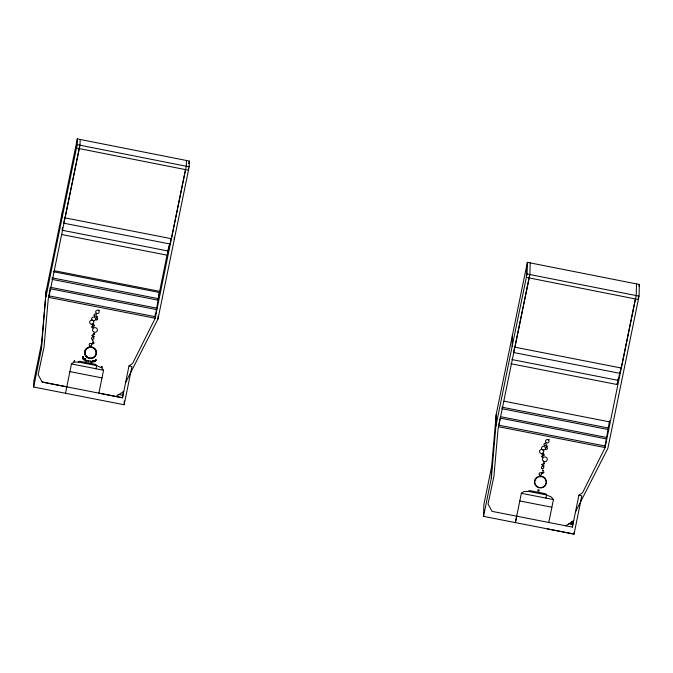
<?xml version="1.0" encoding="UTF-8"?>
<svg xmlns="http://www.w3.org/2000/svg" width="673" height="673" viewBox="0 0 673 673"><rect width="100%" height="100%" fill="white"/><g stroke="black" fill="none" stroke-linecap="round" stroke-linejoin="round"><path stroke-width="1.01" d="M65.491 393.276L71.464 363.95L73.937 362.183L78.388 362.04L96.643 365.616L101.463 367.702L103.549 370.234L98.881 393.141L122.503 397.777L128.989 365.961L131.942 366.533L124.152 404.759L33.65 387.034L33.801 381.288L41.591 343.062L46.143 291.098L77.319 138.899L189.306 161.057L189.155 166.811L157.978 319.01L125.607 382.533M33.65 387.034L41.44 348.807L41.591 343.062M41.44 348.807L46.143 291.098M48.868 295.851L155.219 316.689L156.7 308.125L50.349 287.295L48.178 299.704L44.048 346.898L38.142 374.668L42.138 382.02L66.795 386.857M45.991 296.843L62.244 217.101L62.396 211.356M76.621 142.297L76.47 148.043L188.457 170.202L188.507 168.292M62.244 217.101L77.168 144.653L77.319 138.899M80.154 139.462L80.003 145.208L65.088 217.665M123.31 391.568L122.503 397.768L42.138 382.02M124.152 404.767L124.253 400.931M155.261 313.652L155.177 318.245L48.826 297.407L79.868 145.183M156.7 308.125L159.644 291.342L54.311 270.714M157.978 319.01L158.054 316.133M61.891 234.566L167.215 255.202L168.898 245.923M61.983 230.216L168.334 251.046L168.376 249.515L167.215 255.202M174.231 239.26L174.282 237.35M186.463 160.502L186.312 166.248L171.396 238.705L65.045 217.867M529.76 274.517L498.07 429.029L493.94 476.232L488.034 504.001L492.03 511.354L572.395 527.102L578.881 495.286L581.834 495.866L574.044 534.093L483.542 516.368L483.845 504.716L491.643 466.482L496.186 414.526L527.363 262.327L639.35 284.486L639.047 296.137L607.87 448.336L575.499 511.867M483.542 516.368L491.332 478.141L491.643 466.482M491.332 478.141L495.883 426.177L496.186 414.526M495.883 426.177L512.136 346.435L512.439 334.784M526.665 265.726L526.362 277.377L638.349 299.535L638.45 295.649M512.136 346.435L527.06 273.978L527.363 262.327M530.198 262.891L529.895 274.542L514.98 346.999M571.318 524.814L571.394 521.861L573.362 522.248M572.395 527.102L573.203 520.902M574.094 532.183L574.044 534.101L547.46 528.894M580.622 501.814L580.664 500.115M605.052 446.822L605.103 444.903M605.111 446.014L605.069 447.57L498.718 426.741L498.76 425.185L605.111 446.014L609.536 420.675M510.757 363.698L617.107 384.535L617.141 383.358M511.875 359.55L618.226 380.38L618.268 378.849L617.107 384.535M513.575 352.509L619.926 373.338L619.968 371.858L618.226 380.38M636.515 283.922L636.204 295.582L621.288 368.03L514.938 347.201M62.177 229.274L62.564 227.373M64.886 217.295L63.683 223.175L170.033 244.013L171.236 238.124M73.937 361.409L74.585 360.863L74.459 361.51L74.064 361.216M74.459 361.51L74.585 360.863M82.712 357.355L83.359 356.808L82.712 357.355L83.233 357.456M82.846 356.707L82.796 357.212L83.359 356.808M84.781 359.037L85.429 358.482L85.294 359.138L84.907 358.835M85.294 360.863L85.454 360.063M86.523 361.107L86.682 360.307M90.737 361.99L90.897 361.191M91.965 362.234L92.125 361.435M92.437 361.022L93.084 360.476L92.95 361.123L92.563 360.829M93.084 360.476L92.95 361.123M95.415 360.282L96.062 359.735L95.928 360.383L95.541 360.089M95.549 359.634L95.928 360.383M95.835 360.215L96.062 359.735M95.995 368.754L96.643 365.616L95.785 364.404L79.624 361.233L78.388 362.04M101.438 367.172L102.086 366.625L101.96 367.273L101.573 366.978M157.776 300.495L166.837 256.051M168.334 251.046L169.882 243.475M185.479 169.613L155.135 318.447L132.631 363.428L128.989 365.961M498.971 424.175L500.207 418.11L606.558 438.939M513.777 351.533L514.778 346.629M548.773 522.467L553.442 499.568L551.355 497.036L546.535 494.949L528.28 491.374L523.83 491.517L521.356 493.284L515.383 522.601L516.687 516.191M545.887 498.087L546.535 494.949L545.677 493.73L529.516 490.567L528.28 491.374M619.926 373.338L621.129 367.458M635.371 298.947L605.027 447.772L582.524 492.762L578.881 495.286M188.777 163.606L189.306 161.057M638.997 286.185L639.35 284.486M82.729 358.759L83.275 358.145M83.671 359.567L84.218 358.953M115.966 396.49L123.807 391.375M565.85 525.823L573.699 520.709M53.26 271.682L159.61 292.519M52.006 277.831L158.357 298.669M51.964 279.371L158.315 300.2M50.315 288.776L156.666 309.614M504.17 401.217L609.502 421.853M501.898 407.165L608.249 427.994M501.856 408.704L608.207 429.534M500.241 416.621L606.592 437.458M84.857 358.894L85.294 359.138M101.522 367.037L101.96 367.273M71.464 363.95L103.549 370.234M69.899 371.622L101.985 377.906M117.901 394.311L122.57 395.219M521.356 493.284L553.442 499.568M519.792 500.956L551.877 507.24M568.727 523.821L572.462 524.553M77.168 144.653L189.155 166.811M527.06 273.978L639.047 296.137M101.64 366.642L101.833 367.029M92.563 360.375L92.824 360.879M84.907 358.389L85.168 358.886M94.809 360.619L95.07 361.393M93.614 361.014L93.883 361.78M92.008 335.305C93.269 338.006 93.993 333.059 92.008 335.305M541.9 464.631C543.161 467.34 543.885 462.393 541.9 464.631M91.738 326.969C92.908 329.863 93.942 324.731 91.738 326.969M93.547 325.648C94.27 327.448 94.918 324.268 93.547 325.648M93.438 333.842C94.54 336.576 95.524 331.722 93.438 333.842M96.39 316.882C97.307 319.153 98.115 315.124 96.39 316.882M98.435 310.211L99.124 310.346L98.435 310.211M541.63 456.294C542.8 459.188 543.834 454.065 541.63 456.294M543.439 454.982C544.163 456.774 544.81 453.594 543.439 454.982M543.321 463.167C544.432 465.909 545.416 461.055 543.321 463.167M546.283 446.207C547.199 448.487 548.007 444.458 546.283 446.207M548.327 439.545L549.017 439.679L548.327 439.545M93.328 336.407L94.085 336.609L93.328 336.407M543.22 465.741L543.977 465.943L543.22 465.741M92.613 340.883L93.278 341.068L92.613 340.883M542.505 470.217L543.17 470.393L542.505 470.217M91.629 343.575L92.428 343.827L91.629 343.575M541.521 472.909L542.32 473.153L541.521 472.909M85.118 360.021L84.949 360.821L86.851 361.199L87.019 360.4L85.118 360.021M88.171 360.577L87.97 361.586L89.122 361.813L89.324 360.804L88.171 360.577M90.552 361.157L90.392 361.948L92.294 362.326L92.462 361.527L90.552 361.157M538.064 489.91L537.853 490.92L539.014 491.139L539.216 490.137L538.064 489.91M92.773 342.801C93.488 345.754 95.213 340.95 92.773 342.801M542.665 472.135C543.38 475.079 545.105 470.284 542.665 472.135M83.015 357.952L82.468 358.558L83.923 359.811L84.47 359.205L83.015 357.952M95.129 360.543L93.286 361.149L93.555 361.923L95.389 361.308L95.129 360.543M93.48 320.836L91.848 319.793A1.952 1.91 1.5 0 1 93.025 317.109A1.952 1.91 1.5 0 1 95.524 318.708A1.952 1.91 1.5 0 1 93.48 320.836M543.372 450.17L541.74 449.127A1.952 1.91 1.5 0 1 542.918 446.435A1.952 1.91 1.5 0 1 545.416 448.041A1.952 1.91 1.5 0 1 543.372 450.17M92.437 320.255L91.907 320.146A2.069 2.027 1.5 0 0 89.677 322.51A2.069 2.027 1.5 0 0 92.596 323.999A2.069 2.027 1.5 0 0 93.311 320.861L92.437 320.255M542.329 449.589L541.799 449.471A2.069 2.027 1.5 0 0 539.569 451.844A2.069 2.027 1.5 0 0 542.488 453.333A2.069 2.027 1.5 0 0 543.204 450.195L542.329 449.589M86.867 356.959A5.662 5.535 1.5 0 0 96.138 353.821A5.662 5.535 1.5 0 0 88.71 347.546A5.662 5.535 1.5 0 0 86.867 356.959M86.867 356.875A5.662 5.535 1.5 0 0 96.138 353.737A5.662 5.535 1.5 0 0 88.718 347.453A5.662 5.535 1.5 0 0 86.867 356.875M86.598 357.186A6.082 5.939 1.5 0 0 96.542 353.821A6.082 5.939 1.5 0 0 88.575 347.075A6.082 5.939 1.5 0 0 86.598 357.186M89.559 345.527A1.279 1.253 1.5 0 0 91.688 344.929A1.279 1.253 1.5 0 0 90.098 343.415A1.279 1.253 1.5 0 0 89.559 345.527M91.89 339.057A1.169 1.144 1.5 0 0 93.841 338.511A1.169 1.144 1.5 0 0 92.378 337.139A1.169 1.144 1.5 0 0 91.89 339.057M93.396 331.739A2.414 2.364 1.5 0 0 97.358 330.426A2.414 2.364 1.5 0 0 94.212 327.726A2.414 2.364 1.5 0 0 93.396 331.739M92.487 325.505A0.858 0.841 1.5 0 0 93.841 324.899A0.858 0.841 1.5 0 0 92.622 324.05A0.858 0.841 1.5 0 0 92.487 325.505M95.945 319.734A0.976 0.951 1.5 0 0 97.543 319.212A0.976 0.951 1.5 0 0 96.273 318.119A0.976 0.951 1.5 0 0 95.945 319.734M94.388 315.889A1.153 1.127 1.5 0 0 96.315 315.351A1.153 1.127 1.5 0 0 94.876 313.988A1.153 1.127 1.5 0 0 94.388 315.889M96.323 313.239A1.733 1.691 1.5 0 0 99.116 312.179A1.733 1.691 1.5 0 0 96.777 310.346A1.733 1.691 1.5 0 0 96.323 313.239M544.28 445.223A1.153 1.127 1.5 0 0 546.207 444.685A1.153 1.127 1.5 0 0 544.768 443.322A1.153 1.127 1.5 0 0 544.28 445.223M539.452 474.852A1.279 1.253 1.5 0 0 541.58 474.263A1.279 1.253 1.5 0 0 539.982 472.749A1.279 1.253 1.5 0 0 539.452 474.852M536.49 486.52A6.082 5.939 1.5 0 0 546.434 483.147A6.082 5.939 1.5 0 0 538.467 476.408A6.082 5.939 1.5 0 0 536.49 486.52M546.215 442.573A1.733 1.691 1.5 0 0 549.008 441.513A1.733 1.691 1.5 0 0 546.669 439.671A1.733 1.691 1.5 0 0 546.215 442.573M543.288 461.064A2.414 2.364 1.5 0 0 547.25 459.76A2.414 2.364 1.5 0 0 544.104 457.06A2.414 2.364 1.5 0 0 543.288 461.064M542.379 454.83A0.858 0.841 1.5 0 0 543.734 454.225A0.858 0.841 1.5 0 0 542.514 453.383A0.858 0.841 1.5 0 0 542.379 454.83M545.837 449.068A0.976 0.951 1.5 0 0 547.435 448.538A0.976 0.951 1.5 0 0 546.165 447.452A0.976 0.951 1.5 0 0 545.837 449.068M541.782 468.391A1.169 1.144 1.5 0 0 543.734 467.844A1.169 1.144 1.5 0 0 542.27 466.473A1.169 1.144 1.5 0 0 541.782 468.391M536.76 486.293A5.662 5.535 1.5 0 0 546.03 483.155A5.662 5.535 1.5 0 0 538.602 476.871A5.662 5.535 1.5 0 0 536.76 486.293"/></g></svg>
